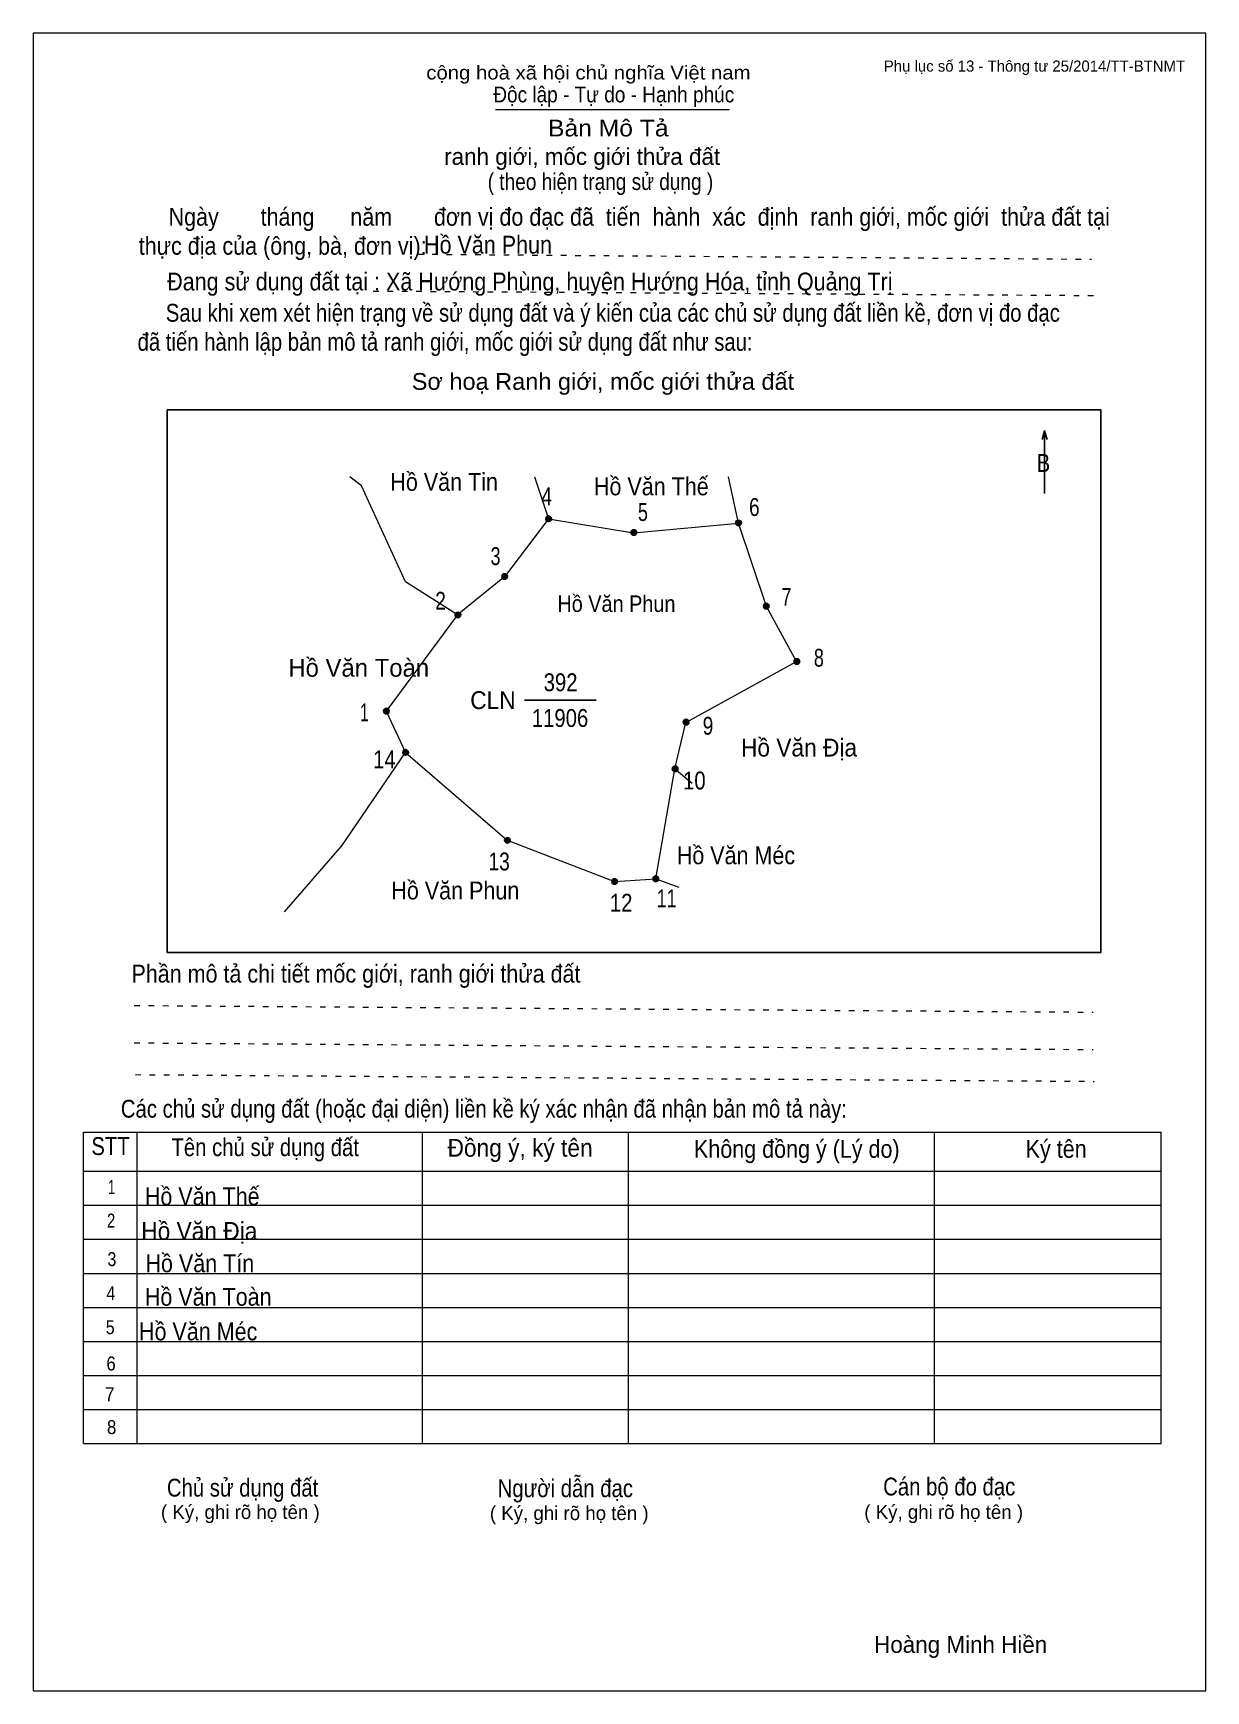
# Model space of a CAD drawing. Header units: centimetres. Extents: x 0 to 21, y 0 to 29.7.
import ezdxf
from ezdxf.enums import TextEntityAlignment as Align

# ---------------------------------------------------------------- set-up
doc = ezdxf.new("R2010")
doc.units = ezdxf.units.CM
doc.header["$LTSCALE"] = 0.13
doc.linetypes.add('DOTTED', pattern=[1.5, 0.3, -1.2])
for name, color, linetype, lineweight in [('1', 7, 'Continuous', 13), ('32', 7, 'Continuous', 25), ('33', 7, 'Continuous', 25), ('61', 7, 'Continuous', 13), ('62', 7, 'Continuous', 13)]:
    doc.layers.add(name, color=color, linetype=linetype, lineweight=lineweight)
for name, color, linetype in [('34', 7, 'Continuous'), ('45', 7, 'Continuous'), ('63', 7, 'Continuous')]:
    doc.layers.add(name, color=color, linetype=linetype)

msp = doc.modelspace()

# ---------------------------------------------------------------- hatches: boundary and pattern name
at = {"layer": '32'}
for points in [[(9.2808, 21, 1), (9.1808, 21, 1)], [(10.8073, 20.7538, 1), (10.7073, 20.7538, 1)], [(12.682, 20.9252, 1), (12.582, 20.9252, 1)], [(8.493, 19.9659, 1), (8.393, 19.9659, 1)], [(7.6558, 19.2765, 1), (7.5558, 19.2765, 1)], [(13.1789, 19.4341, 1), (13.0789, 19.4341, 1)], [(13.725, 18.4414, 1), (13.625, 18.4414, 1)], [(6.3755, 17.553, 1), (6.2755, 17.553, 1)], [(11.743, 17.3561, 1), (11.643, 17.3561, 1)], [(6.7202, 16.8144, 1), (6.6202, 16.8144, 1)], [(11.546, 16.5189, 1), (11.446, 16.5189, 1)], [(8.5422, 15.2386, 1), (8.4422, 15.2386, 1)], [(11.2013, 14.5492, 1), (11.1013, 14.5492, 1)], [(10.4627, 14.5, 1), (10.3627, 14.5, 1)]]:
    msp.add_hatch(color=256, dxfattribs=at).paths.add_polyline_path(points)

# ---------------------------------------------------------------- linework, layer by layer
at = {"layer": '1'}
msp.add_lwpolyline([(21, 0), (21, 29.7), (0, 29.7), (0, 0)], close=True, dxfattribs=at)
at = {"layer": '32'}
for centre in [(9.2308, 21), (10.7573, 20.7538), (12.632, 20.9252), (8.443, 19.9659), (7.6058, 19.2765), (13.1289, 19.4341), (13.675, 18.4414), (6.3255, 17.553), (11.693, 17.3561), (6.6702, 16.8144), (11.496, 16.5189), (8.4922, 15.2386), (11.1513, 14.5492), (10.4127, 14.5)]:
    msp.add_circle(centre, 0.05, dxfattribs=at)
at = {"layer": '33'}
msp.add_line((8.8, 17.75), (10.08, 17.75), dxfattribs=at)
at = {"layer": '61'}
for p, q in [((8.98, 21.75), (9.23, 21)), ((12.63, 20.92), (12.45, 21.75)), ((11.15, 14.55), (11.56, 14.4))]:
    msp.add_line(p, q, dxfattribs=at)
for points in [[(7.6, 19.28), (6.67, 19.87), (5.88, 21.59), (5.67, 21.75)], [(9.23, 21), (8.44, 19.96), (7.6, 19.28)], [(9.23, 21), (10.75, 20.75), (12.63, 20.92)], [(11.49, 16.52), (11.69, 17.35), (13.67, 18.44), (13.13, 19.43), (12.63, 20.92)], [(7.6, 19.28), (6.32, 17.55), (6.67, 16.81)], [(4.5, 13.96), (5.53, 15.14), (6.67, 16.81)], [(6.67, 16.81), (8.49, 15.24), (10.41, 14.5), (11.15, 14.55), (11.49, 16.52), (11.8, 16.26)]]:
    msp.add_lwpolyline(points, dxfattribs=at)
at = {"layer": '62'}
for p, q in [((8.28, 28.33), (12.47, 28.33)), ((0.9, 10.01), (20.2, 10.01)), ((0.9, 4.43), (0.9, 10.01)), ((1.86, 4.43), (1.86, 10.01)), ((6.97, 4.43), (6.97, 9.99)), ((10.66, 4.43), (10.66, 9.99)), ((16.14, 4.43), (16.14, 10.01)), ((20.2, 4.43), (20.2, 10.01)), ((0.9, 9.31), (20.2, 9.31)), ((0.9, 8.7), (20.2, 8.7)), ((0.9, 8.09), (20.2, 8.09)), ((0.9, 7.48), (20.2, 7.48)), ((0.9, 6.87), (20.2, 6.87)), ((0.9, 6.26), (20.2, 6.26)), ((0.9, 5.65), (20.2, 5.65)), ((0.9, 5.04), (20.2, 5.04)), ((0.9, 4.43), (20.2, 4.43))]:
    msp.add_line(p, q, dxfattribs=at)
at = {"layer": '62', "linetype": 'DOTTED'}
for p, q in [((6.89, 25.74), (18.95, 25.65)), ((6.09, 25.08), (19.04, 25)), ((1.81, 12.28), (18.98, 12.16)), ((1.81, 11.61), (18.98, 11.49)), ((1.83, 11.04), (19, 10.92))]:
    msp.add_line(p, q, dxfattribs=at)
at = {"layer": '62', "lineweight": 25}
for p, q in [((18.11, 22.58), (18.11, 21.45)), ((18.11, 22.57), (18.07, 22.42)), ((18.11, 22.57), (18.16, 22.42))]:
    msp.add_line(p, q, dxfattribs=at)
msp.add_lwpolyline([(2.4, 13.23), (19.12, 13.23), (19.12, 22.95), (2.4, 22.95)], close=True, dxfattribs=at)

# ---------------------------------------------------------------- texts
at = {"layer": '32'}
for s, width, p in [('4', 0.8, (9.195, 21.24)), ('5', 0.75, (10.92, 20.96)), ('6', 0.8, (12.915, 21.05)), ('3', 0.75, (8.28, 20.17)), ('2', 0.8, (7.295, 19.37)), ('7', 0.75, (13.49, 19.44)), ('8', 0.75, (14.07, 18.35)), ('1', 0.65, (5.93, 17.37)), ('9', 0.8, (12.085, 17.13)), ('14', 0.85, (6.29, 16.53)), ('10', 0.85, (11.84, 16.15)), ('13', 0.8, (8.345, 14.7)), ('12', 0.85, (10.53, 13.96)), ('11', 0.75, (11.345, 14.04))]:
    msp.add_text(s, height=0.32, dxfattribs=dict(at, width=width)).set_placement(p, align=Align.CENTER)
at = {"layer": '33'}
for s, width, p in [('Hồ Văn Tin', 0.9, (7.36, 21.5)), ('Hồ Văn Thế', 0.9, (11.07, 21.42)), ('392', 0.85, (9.445, 17.91)), ('11906', 0.85, (9.435, 17.27)), ('Hồ Văn Địa', 0.95, (13.715, 16.74)), ('Hồ Văn Méc', 0.9, (12.585, 14.81)), ('Hồ Văn Phun', 0.9, (7.56, 14.18)), ('Hồ Văn Địa', 0.95, (2.975, 8.08)), ('Hồ Văn Méc', 0.9, (2.955, 6.28))]:
    msp.add_text(s, height=0.32, dxfattribs=dict(at, width=width)).set_placement(p, align=Align.CENTER)
msp.add_text('Hồ Văn Toàn', height=0.32, dxfattribs=at).set_placement((5.83, 18.17), align=Align.CENTER)
at = {"layer": '33', "width": 0.95}
msp.add_text('CLN', height=0.32, dxfattribs=at).set_placement((8.64, 17.59), align=Align.RIGHT)
at = {"layer": '34', "width": 0.9}
for s, p in [('Hồ Văn Phun', (7, 25.75)), ('Hồ Văn Thế', (2, 8.7)), ('Hồ Văn Tín', (2.01, 7.5)), ('Hồ Văn Toàn', (2, 6.9))]:
    msp.add_text(s, height=0.32, dxfattribs=at).set_placement(p)
at = {"layer": '45', "width": 0.9}
msp.add_text('Hồ Văn Phun', height=0.2954, dxfattribs=at).set_placement((10.445, 19.33), align=Align.CENTER)
at = {"layer": '62'}
for s, height, width, p in [('cộng hoà xã hội chủ nghĩa Việt nam', 0.2474, 1.1, (7.04, 28.87)), ('Độc lập - Tự do - Hạnh phúc', 0.2828, 0.9, (8.24, 28.46)), ('Bản Mô Tả', 0.3, 1.1, (9.22, 27.85)), ('( theo hiện trạng sử dụng )', 0.3, 0.85, (8.14, 26.89)), ('     Ngày       tháng      năm       đơn vị đo đạc đã  tiến  hành  xác  định  ranh giới, mốc giới  thửa đất tại ', 0.32, 0.9, (1.89, 26.25)), ('thực địa của (ông, bà, đơn vị): ', 0.32, 0.9, (1.89, 25.73)), ('Đang sử dụng đất tại : Xã Hướng Phùng, huyện Hướng Hóa, tỉnh Quảng Trị', 0.32, 0.9, (2.4, 25.09)), ('     Sau khi xem xét hiện trạng về sử dụng đất và ý kiến của các chủ sử dụng đất liền kề, đơn vị đo đạc ', 0.32, 0.85, (1.87, 24.53)), ('đã tiến hành lập bản mô tả ranh giới, mốc giới sử dụng đất như sau:', 0.32, 0.85, (1.87, 24.01)), ('Sơ hoạ Ranh giới, mốc giới thửa đất', 0.3, 1.05, (6.78, 23.31)), ('B', 0.32, 0.85, (17.97, 21.84)), ('Phần mô tả chi tiết mốc giới, ranh giới thửa đất ', 0.32, 0.9, (1.76, 12.69)), ('Các chủ sử dụng đất (hoặc đại diện) liền kề ký xác nhận đã nhận bản mô tả này:', 0.32, 0.85, (1.57, 10.27))]:
    msp.add_text(s, height=height, dxfattribs=dict(at, width=width)).set_placement(p)
msp.add_text('ranh giới, mốc giới thửa đất', height=0.3, dxfattribs=at).set_placement((7.36, 27.34))
for s, height, width, p in [('STT', 0.32, 0.85, (1.385, 9.6)), ('Tên chủ sử dụng đất', 0.32, 0.85, (4.155, 9.58)), ('Đồng ý, ký tên', 0.32, 0.95, (8.72, 9.57)), ('Không đồng ý (Lý do)', 0.32, 0.9, (13.675, 9.55)), ('Ký tên', 0.32, 0.9, (18.32, 9.55)), ('1', 0.25, 0.7, (1.405, 8.9)), ('2', 0.25, 0.8, (1.395, 8.3)), ('3', 0.25, 0.85, (1.41, 7.61)), ('4', 0.25, 0.85, (1.39, 7)), ('5', 0.25, 0.85, (1.38, 6.39)), ('6', 0.25, 0.9, (1.395, 5.74)), ('7', 0.25, 0.95, (1.37, 5.19)), ('8', 0.25, 0.9, (1.405, 4.6)), ('Người dẫn đạc', 0.32, 0.85, (9.53, 3.47)), ('Chủ sử dụng đất', 0.32, 0.85, (3.75, 3.48)), ('Cán bộ đo đạc', 0.32, 0.85, (16.405, 3.5))]:
    msp.add_text(s, height=height, dxfattribs=dict(at, width=width)).set_placement(p, align=Align.CENTER)
for p in [(3.71, 3.08), (9.6, 3.06), (16.305, 3.08)]:
    msp.add_text('( Ký, ghi rõ họ tên )', height=0.25, dxfattribs=at).set_placement(p, align=Align.CENTER)
at = {"layer": '63'}
msp.add_text('Phụ lục số 13 - Thông tư 25/2014/TT-BTNMT', height=0.2, dxfattribs=at).set_placement((20.63, 29.01), align=Align.RIGHT)
msp.add_text('Hoàng Minh Hiền', height=0.3, dxfattribs=at).set_placement((16.61, 0.68), align=Align.CENTER)

doc.saveas('drawing.dxf')
